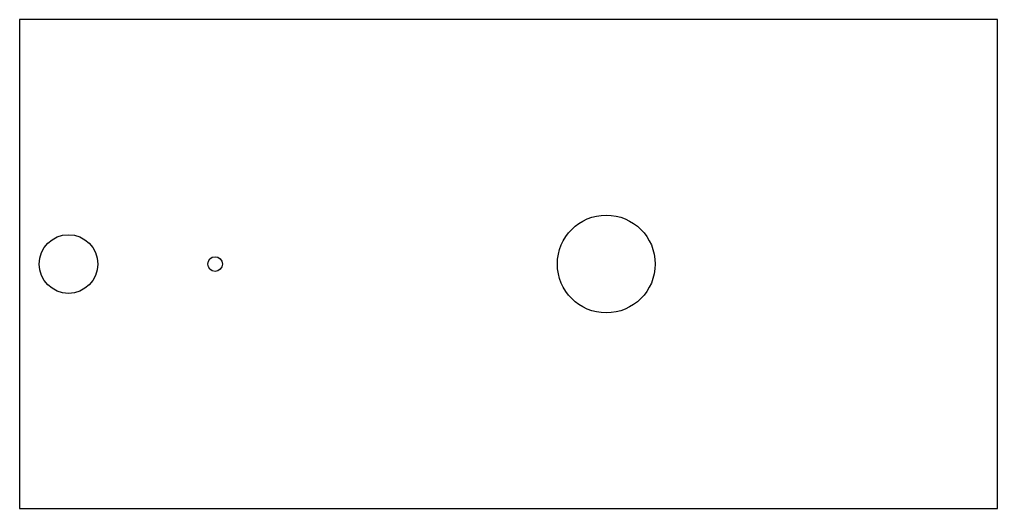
# Model space of a CAD drawing. Header units: millimetres. Extents: x 0 to 100, y 0 to 50.
import ezdxf

# ---------------------------------------------------------------- set-up
doc = ezdxf.new("R2010")
doc.units = ezdxf.units.MM
doc.layers.get('0').update_dxf_attribs({"linetype": 'CONTINUOUS'})

msp = doc.modelspace()

# ---------------------------------------------------------------- linework, layer by layer
for p, q in [((100, 50), (0, 50)), ((0, 50), (0, 0)), ((100, 0), (100, 50)), ((0, 0), (100, 0))]:
    msp.add_line(p, q)
for centre, radius in [((60, 25), 5), ((5, 25), 3), ((20, 25), 0.75)]:
    msp.add_circle(centre, radius)

doc.saveas('drawing.dxf')
